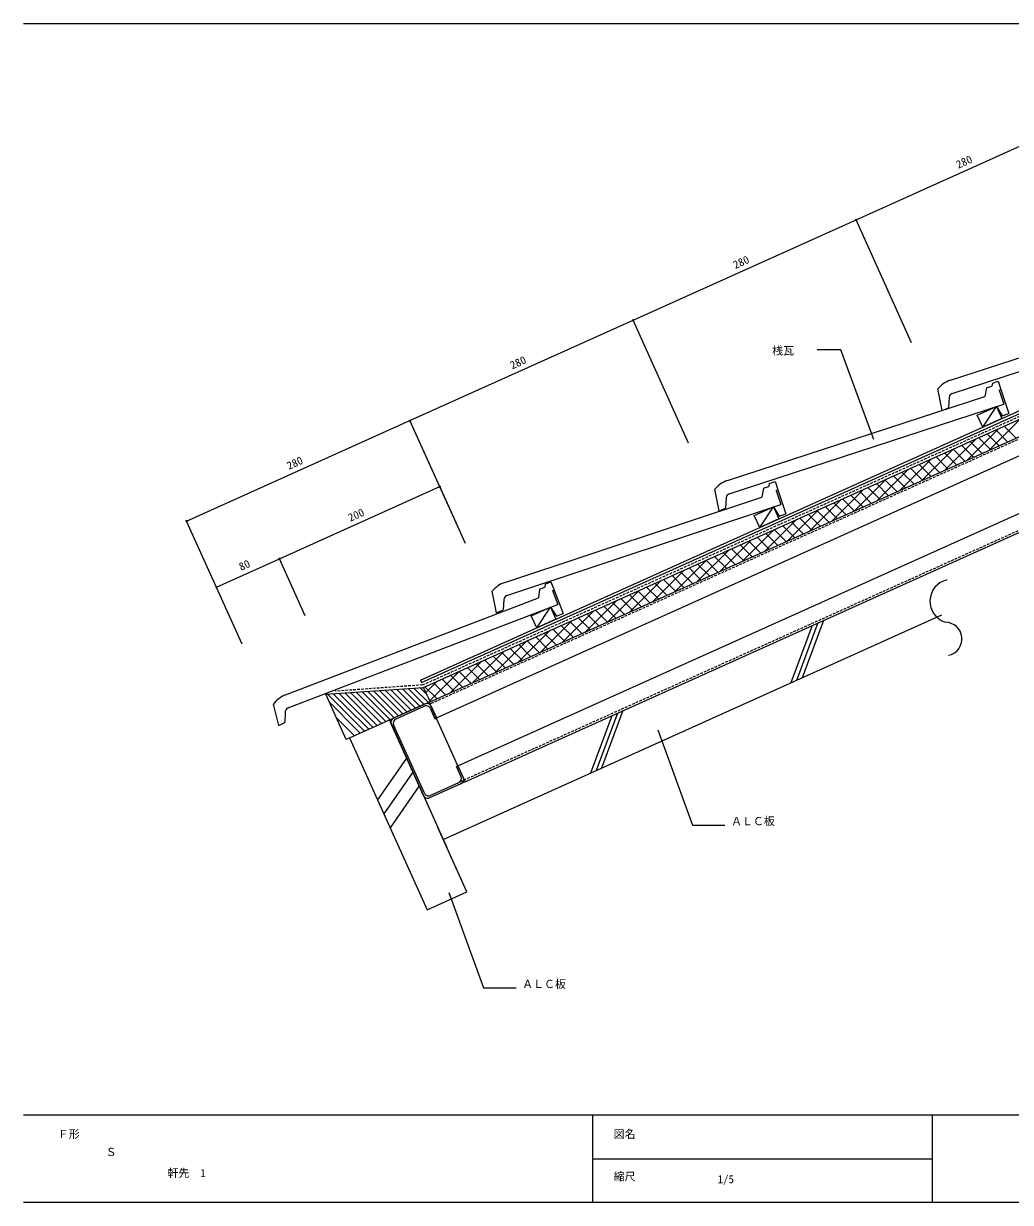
# Model space of a CAD drawing. Units: millimetres, scale not verified, with parts at other scales. Extents: x -198 to 202, y -140 to 130.
# Drawn here: x -197.6 to 28.4, y -140 to 130 of the extents above; entities that cross this region are included whole.
import ezdxf
from ezdxf.enums import TextEntityAlignment as Align

# ---------------------------------------------------------------- set-up
doc = ezdxf.new("R2010")
doc.units = ezdxf.units.MM
doc.header["$LTSCALE"] = 0.5
doc.header["$PDMODE"] = 32
doc.header["$PDSIZE"] = 0.25
doc.linetypes.add('DASHED1', pattern=[1.8, 1.2, -0.6])
for name, color, linetype, lineweight in [('0-0', 5, 'Continuous', 18), ('0-1', 7, 'Continuous', 18), ('1-0', 7, 'Continuous', 18), ('1-1', 7, 'Continuous', 18), ('1-2', 3, 'Continuous', 18), ('1-3', 7, 'Continuous', 18), ('1-4', 7, 'Continuous', 18)]:
    doc.layers.add(name, color=color, linetype=linetype, lineweight=lineweight)
doc.styles.add('ＭＳ ゴシック', font='')
doc.styles.get('ＭＳ ゴシック').set_extended_font_data('MS Gothic')

msp = doc.modelspace()

# ---------------------------------------------------------------- linework, layer by layer
at = {"layer": '0-0'}
for p, q in [((-197.5676, 130.0135), (202.4324, 130.0135)), ((202.4324, -119.9865), (-197.5676, -119.9865)), ((-67.2973, -119.9865), (-67.2973, -139.9865)), ((10.5405, -119.9865), (10.5405, -139.9865)), ((-67.2973, -129.9865), (10.5405, -129.9865)), ((202.4324, -139.9865), (-197.5676, -139.9865))]:
    msp.add_line(p, q, dxfattribs=at)
at = {"layer": '0-1'}
msp.add_lwpolyline([(-2.8865, 34.7432), (-10.3727, 55.3114), (-15.8595, 55.3114)], dxfattribs=at)
at = {"layer": '1-0'}
for p, q in [((-106.6896, -20.3727), (129.3478, 85.8442)), ((-106.4434, -20.9198), (129.594, 85.297)), ((-105.951, -22.0141), (130.0864, 84.2027)), ((-104.4736, -25.2971), (131.5638, 80.9198)), ((-96.4488, -43.6176), (139.2991, 62.469)), ((23.6582, 32.3623), (30.8358, 39.5399)), ((27.0044, 37.8158), (29.727, 35.0932)), ((18.5156, 30.0481), (25.6932, 37.2257)), ((21.1525, 35.1824), (23.875, 32.4599)), ((23.1032, 36.0602), (25.8257, 33.3377)), ((25.0538, 36.938), (27.7764, 34.2155)), ((8.2304, 25.4198), (15.408, 32.5974)), ((13.373, 27.7339), (20.5506, 34.9116)), ((15.3005, 32.549), (18.0231, 29.8265)), ((17.2512, 33.4268), (19.9737, 30.7043)), ((19.2018, 34.3046), (21.9244, 31.5821)), ((3.0878, 23.1056), (10.2654, 30.2832)), ((9.4486, 29.9157), (12.1712, 27.1931)), ((11.3993, 30.7935), (14.1218, 28.0709)), ((13.3499, 31.6713), (16.0725, 28.9487)), ((-2.0548, 20.7914), (5.1228, 27.9691)), ((3.5967, 27.2823), (6.3192, 24.5598)), ((5.5473, 28.1601), (8.2699, 25.4375)), ((7.498, 29.0379), (10.2205, 26.3153)), ((-7.1974, 18.4773), (-0.0198, 25.6549)), ((-2.2552, 24.6489), (0.4673, 21.9264)), ((-0.3046, 25.5267), (2.4179, 22.8042)), ((1.646, 26.4045), (4.3686, 23.682)), ((-12.34, 16.1631), (-5.1624, 23.3407)), ((-8.1072, 22.0156), (-5.3846, 19.293)), ((-6.1566, 22.8934), (-3.434, 20.1708)), ((-4.2059, 23.7711), (-1.4834, 21.0486)), ((-17.4826, 13.8489), (-10.305, 21.0266)), ((-13.9591, 19.3822), (-11.2366, 16.6596)), ((-12.0085, 20.26), (-9.2859, 17.5374)), ((-10.0578, 21.1378), (-7.3353, 18.4152)), ((-27.7678, 9.2206), (-20.5902, 16.3982)), ((-22.6252, 11.5347), (-15.4476, 18.7124)), ((-19.8111, 16.7488), (-17.0885, 14.0263)), ((-17.8604, 17.6266), (-15.1379, 14.9041)), ((-15.9098, 18.5044), (-13.1872, 15.7818)), ((-32.9104, 6.9064), (-25.7328, 14.084)), ((-25.663, 14.1154), (-22.9404, 11.3929)), ((-23.7124, 14.9932), (-20.9898, 12.2707)), ((-21.7617, 15.871), (-19.0392, 13.1485)), ((-38.053, 4.5922), (-30.8754, 11.7699)), ((-31.5149, 11.4821), (-28.7924, 8.7595)), ((-29.5643, 12.3599), (-26.8417, 9.6373)), ((-27.6136, 13.2377), (-24.8911, 10.5151)), ((-43.1956, 2.2781), (-36.0179, 9.4557)), ((-37.3669, 8.8487), (-34.6443, 6.1261)), ((-35.4162, 9.7265), (-32.6937, 7.0039)), ((-33.4656, 10.6043), (-30.743, 7.8817)), ((-48.3382, -0.0361), (-41.1605, 7.1416)), ((-43.2188, 6.2153), (-40.4963, 3.4928)), ((-41.2682, 7.0931), (-38.5456, 4.3706)), ((-39.3175, 7.9709), (-36.595, 5.2484)), ((-53.4808, -2.3503), (-46.3031, 4.8274)), ((-51.0214, 2.7042), (-48.2988, -0.0184)), ((-49.0707, 3.582), (-46.3482, 0.8594)), ((-47.1201, 4.4598), (-44.3975, 1.7372)), ((-45.1695, 5.3375), (-42.4469, 2.615)), ((-63.766, -6.9786), (-56.5883, 0.199)), ((-58.6234, -4.6644), (-51.4457, 2.5132)), ((-56.8733, 0.0708), (-54.1508, -2.6518)), ((-54.9227, 0.9486), (-52.2002, -1.774)), ((-52.972, 1.8264), (-50.2495, -0.8962)), ((-68.9086, -9.2928), (-61.7309, -2.1151)), ((-62.7253, -2.5626), (-60.0027, -5.2851)), ((-60.7746, -1.6848), (-58.0521, -4.4073)), ((-58.824, -0.807), (-56.1014, -3.5296)), ((-74.0512, -11.6069), (-66.8735, -4.4293)), ((-68.5772, -5.1959), (-65.8546, -7.9185)), ((-66.6265, -4.3182), (-63.904, -7.0407)), ((-64.6759, -3.4404), (-61.9534, -6.1629)), ((-79.1938, -13.9211), (-72.0161, -6.7435)), ((-74.4291, -7.8293), (-71.7066, -10.5519)), ((-72.4785, -6.9515), (-69.7559, -9.6741)), ((-70.5279, -6.0737), (-67.8053, -8.7963)), ((-84.3364, -16.2353), (-77.1587, -9.0576)), ((-80.2811, -10.4627), (-77.5585, -13.1853)), ((-78.3304, -9.5849), (-75.6079, -12.3075)), ((-76.3798, -8.7071), (-73.6572, -11.4297)), ((-89.479, -18.5494), (-82.3013, -11.3718)), ((-86.133, -13.0961), (-83.4104, -15.8186)), ((-84.1823, -12.2183), (-81.4598, -14.9408)), ((-82.2317, -11.3405), (-79.5092, -14.063)), ((-99.7642, -23.1778), (-92.5865, -16.0001)), ((-94.6216, -20.8636), (-87.4439, -13.686)), ((-91.9849, -15.7294), (-89.2623, -18.452)), ((-90.0343, -14.8516), (-87.3117, -17.5742)), ((-88.0836, -13.9738), (-85.3611, -16.6964)), ((-104.5476, -25.1328), (-97.7291, -18.3143)), ((-97.8368, -18.3628), (-95.1142, -21.0853)), ((-95.8862, -17.485), (-93.1636, -20.2075)), ((-93.9355, -16.6072), (-91.213, -19.3298)), ((-106.6896, -20.3727), (-106.4434, -20.9198)), ((-105.4254, -23.1821), (-102.8717, -20.6285)), ((-103.6887, -20.9961), (-100.9661, -23.7187)), ((-101.7381, -20.1183), (-99.0155, -22.8409)), ((-99.7874, -19.2406), (-97.0649, -21.9631)), ((-128.3137, -23.6138), (-105.951, -22.0141)), ((-125.3263, -23.4001), (-117.5465, -31.1798)), ((-124.0065, -23.3057), (-116.5712, -30.741)), ((-122.6867, -23.2113), (-115.5958, -30.3021)), ((-121.3669, -23.1168), (-114.6205, -29.8632)), ((-120.047, -23.0224), (-113.6452, -29.4243)), ((-118.7272, -22.928), (-112.6699, -28.9854)), ((-117.4074, -22.8336), (-111.6946, -28.5465)), ((-116.0876, -22.7392), (-110.7192, -28.1076)), ((-114.7678, -22.6448), (-109.7439, -27.6687)), ((-113.448, -22.5504), (-108.7686, -27.2298)), ((-112.1282, -22.456), (-107.7933, -26.7909)), ((-110.8084, -22.3616), (-106.818, -26.352)), ((-109.4886, -22.2672), (-105.8426, -25.9131)), ((-108.1687, -22.1728), (-104.8673, -25.4742)), ((-106.8489, -22.0784), (-105.1637, -23.7636)), ((-104.9661, -24.2027), (-105.951, -22.0141)), ((-105.6393, -21.8739), (-102.9168, -24.5965)), ((-104.9661, -24.2027), (-104.4737, -25.2971)), ((-123.6957, -26.4449), (-118.5218, -31.6187)), ((-104.4736, -25.2971), (-123.6691, -33.935)), ((-122.5386, -29.0162), (-119.4971, -32.0576)), ((-113.9851, -29.0166), (-103.9265, -51.3689)), ((-113.7753, -29.4828), (-100.6436, -58.6643)), ((-121.3815, -31.5875), (-120.4725, -32.4965)), ((-96.0475, -68.8778), (-102.6954, -54.1047)), ((-105.1667, -72.9815), (-96.0475, -68.8778))]:
    msp.add_line(p, q, dxfattribs=at)
at = {"layer": '1-0', "color": 3, "linetype": 'DASHED1'}
for q in [(129.8402, 84.7499), (-126.1408, -22.8936)]:
    msp.add_line((-106.1972, -21.467), q, dxfattribs=at)
at = {"layer": '1-0', "linetype": 'DASHED1'}
for p, q in [((-104.1745, -25.6669), (131.7525, 80.5003)), ((-97.5495, -43.6085), (139.1103, 62.8885)), ((-104.4673, -25.7986), (-104.1745, -25.6669))]:
    msp.add_line(p, q, dxfattribs=at)
at = {"layer": '1-0', "color": 3}
for p, q in [((-105.568, -25.7895), (-112.8633, -29.0724)), ((-105.7686, -26.3184), (-112.3344, -29.273)), ((-104.4463, -26.82), (-103.3794, -29.191)), ((-104.2457, -26.2911), (-103.0146, -29.0268)), ((-103.3794, -29.191), (-103.0146, -29.0268)), ((-105.9783, -46.8093), (-113.3649, -30.3947)), ((-105.7777, -46.2804), (-112.836, -30.5953)), ((-98.0902, -39.9699), (-98.455, -40.134)), ((-97.388, -42.505), (-98.455, -40.134)), ((-96.8591, -42.7056), (-98.0902, -39.9699)), ((-104.656, -47.3108), (-97.3607, -44.0279)), ((-104.4554, -46.7819), (-97.8896, -43.8273))]:
    msp.add_line(p, q, dxfattribs=at)
at = {"layer": '1-0'}
for centre, radius, start, end in [((15.0148, -2.3077), 5.0334, 102.96434, 252.45459), ((13.4975, -10.9314), 3.8245, 281.71196, 90)]:
    msp.add_arc(centre, radius, start, end, dxfattribs=at)
at = {"layer": '1-0', "color": 3}
for centre, start, end in [((-105.3583, -27.2303), 24.2278, 114.2278), ((-105.1576, -26.7014), 24.2278, 114.2278), ((-112.453, -29.9844), 114.2278, 204.2278), ((-111.924, -30.185), 114.2278, 204.2278), ((-98.3, -42.9154), 294.2278, 24.2278), ((-97.771, -43.116), 294.2278, 24.2278), ((-105.0664, -46.3989), 204.2278, 294.2278), ((-104.8658, -45.87), 204.2278, 294.2278)]:
    msp.add_arc(centre, 1, start, end, dxfattribs=at)
at = {"layer": '1-1'}
for p, q in [((22.0737, 37.5708), (25.2198, 42.2763)), ((-28.9939, 14.5904), (-25.8478, 19.2959)), ((-80.0615, -8.39), (-76.9154, -3.6845))]:
    msp.add_line(p, q, dxfattribs=at)
for points in [[(22.0737, 37.5708), (20.8426, 40.3066), (25.2198, 42.2763), (26.4509, 39.5406)], [(-28.9939, 14.5904), (-30.225, 17.3262), (-25.8478, 19.2959), (-24.6167, 16.5601)], [(-80.0615, -8.39), (-81.2926, -5.6543), (-76.9154, -3.6845), (-75.6843, -6.4203)]]:
    msp.add_lwpolyline(points, close=True, dxfattribs=at)
at = {"layer": '1-2', "color": 7}
for p, q in [((-103.0146, -29.0268), (133.2052, 77.2721)), ((-98.0902, -39.9699), (137.6576, 66.1167)), ((25.6369, 48.0923), (26.2571, 46.1909)), ((26.2571, 46.1909), (28.0555, 40.6768)), ((-25.4641, 25.1142), (-24.833, 23.2164)), ((-24.833, 23.2164), (-23.0029, 17.7127)), ((-76.7965, 2.1452), (-76.0798, 0.278)), ((-76.0798, 0.278), (-74.0015, -5.1368)), ((-98.0902, -39.9699), (-104.656, -25.3791)), ((-98.0902, -39.9699), (-96.4488, -43.6176)), ((-96.4488, -43.6176), (-97.3607, -44.0279))]:
    msp.add_line(p, q, dxfattribs=at)
at = {"layer": '1-2'}
for p, q in [((14.7018, 48.3256), (73.6459, 67.5507)), ((12.7595, 41.381), (11.7869, 46.323)), ((22.9709, 46.5917), (22.5783, 44.5703)), ((22.9709, 46.5917), (24.1843, 46.9874)), ((24.3059, 47.6582), (24.1843, 46.9874)), ((24.3059, 47.6582), (25.6369, 48.0923)), ((25.6369, 48.0923), (26.2571, 46.1909)), ((25.8768, 46.0669), (26.2571, 46.1909)), ((25.8768, 46.0669), (26.9311, 42.8345)), ((-36.3657, 25.3452), (22.5783, 44.5703)), ((14.4221, 44.4306), (14.2327, 42.0243)), ((-35.9587, 22.3224), (26.9311, 42.8345)), ((12.7595, 41.381), (14.2327, 42.0243)), ((-26.7926, 24.6725), (-26.9103, 24.001)), ((-26.7926, 24.6725), (-25.4641, 25.1142)), ((-25.4641, 25.1142), (-24.833, 23.2164)), ((-38.3081, 18.4006), (-39.2807, 23.3426)), ((-28.1215, 23.5983), (-28.5025, 21.5747)), ((-28.1215, 23.5983), (-26.9103, 24.001)), ((-25.2126, 23.0902), (-24.833, 23.2164)), ((-25.2126, 23.0902), (-24.1398, 19.8639)), ((-87.3351, 2.0114), (-28.5025, 21.5747)), ((-86.9107, -1.009), (-24.1398, 19.8639)), ((-38.3081, 18.4006), (-36.8349, 19.0439)), ((-36.6455, 21.4502), (-36.8349, 19.0439)), ((-79.3822, 0.5101), (-79.6709, -1.5287)), ((-79.3822, 0.5101), (-78.1906, 0.9675)), ((-78.1035, 1.6436), (-78.1906, 0.9675)), ((-78.1035, 1.6436), (-76.7965, 2.1452)), ((-76.7965, 2.1452), (-76.0798, 0.278)), ((-76.4533, 0.1347), (-76.0798, 0.278)), ((-76.4533, 0.1347), (-75.235, -3.0395)), ((-137.554, -23.7447), (-79.6709, -1.5287)), ((-89.2376, -4.9442), (-90.2385, -0.0079)), ((-87.5925, -1.8851), (-87.7681, -4.2925)), ((-89.2376, -4.9442), (-87.7681, -4.2925)), ((-139.1384, -30.7796), (-140.3626, -25.8938)), ((-137.634, -27.6489), (-137.7001, -30.0618)), ((-139.1384, -30.7796), (-137.7001, -30.0618))]:
    msp.add_line(p, q, dxfattribs=at)
at = {"layer": '1-2', "color": 7}
for points in [[(25.2198, 42.2763), (26.5344, 40.1807), (28.0555, 40.6768)], [(-25.8478, 19.2959), (-24.5212, 17.2078), (-23.0029, 17.7127)], [(-76.9154, -3.6845), (-75.4953, -5.7101), (-74.0015, -5.1368)]]:
    msp.add_lwpolyline(points, dxfattribs=at)
at = {"layer": '1-2'}
msp.add_lwpolyline([(-136.9927, -26.7427), (-129.0079, -23.678), (-75.235, -3.0395)], dxfattribs=at)
for centre, radius, start, end in [((16.4973, 42.5894), 6.0106, 107.38016, 141.5983), ((15.419, 44.3521), 1, 108.06419, 175.49896), ((-34.5703, 19.609), 6.0106, 107.38016, 141.5983), ((-35.6486, 21.3717), 1, 108.06419, 175.49896), ((-85.5068, -3.7144), 6.0106, 107.70917, 141.92731), ((-86.5952, -1.9579), 1, 108.3932, 175.82797), ((-135.4673, -29.3815), 6.0106, 110.31316, 144.53143), ((-136.6344, -27.6763), 1, 110.99719, 178.43196)]:
    msp.add_arc(centre, radius, start, end, dxfattribs=at)
at = {"layer": '1-3', "color": 3}
msp.add_line((15.1089, 45.3028), (77.9986, 65.8149), dxfattribs=at)
at = {"layer": '1-3'}
for p, q in [((-101.4643, -56.8404), (12.7493, -5.4443)), ((-16.9388, -7.8381), (-21.8292, -21.0047)), ((-15.658, -7.2617), (-20.5484, -20.4283)), ((-14.3771, -6.6853), (-19.2676, -19.8519)), ((-123.6691, -33.935), (-128.3137, -23.6138)), ((-122.5386, -29.0162), (-127.9659, -23.5889)), ((-123.6957, -26.4449), (-126.6461, -23.4945)), ((-121.3815, -31.5875), (-127.4614, -25.5076)), ((-125.885, -29.0108), (-121.8013, -33.0945)), ((-62.8652, -28.505), (-67.7557, -41.6715)), ((-61.5844, -27.9286), (-66.4748, -41.0952)), ((-60.3035, -27.3522), (-65.194, -40.5188)), ((-122.8945, -33.5864), (-105.1667, -72.9815)), ((-109.8436, -38.2198), (-116.4994, -47.7977)), ((-108.4077, -41.4107), (-115.0635, -50.9885)), ((-106.9718, -44.6015), (-113.6277, -54.1794))]:
    msp.add_line(p, q, dxfattribs=at)
for points in [[(-52.346, -31.7432), (-44.4086, -53.5512), (-36.9406, -53.5512)], [(-100.1838, -69.0405), (-92.2464, -90.8485), (-84.7784, -90.8485)]]:
    msp.add_lwpolyline(points, dxfattribs=at)
at = {"layer": '1-4'}
for p, q in [((-6.9026, 85.0712), (44.1651, 108.0516)), ((5.7805, 56.8867), (-6.9025, 85.0712)), ((-109.0802, 39.0912), (-57.977, 62.0877)), ((-160.2237, 16.0767), (-109.0802, 39.0912)), ((-96.3972, 10.9067), (-109.0802, 39.0912)), ((-96.3972, 10.9067), (-102.2684, 23.9539)), ((-147.5406, -12.1079), (-160.2237, 16.0767)), ((-153.4119, 0.9393), (-138.9476, 7.4482))]:
    msp.add_line(p, q, dxfattribs=at)
for points in [[(-45.2939, 33.9032), (-57.977, 62.0877), (-6.9026, 85.0712)], [(-133.0763, -5.599), (-138.9476, 7.4482), (-102.2684, 23.9538)]]:
    msp.add_lwpolyline(points, dxfattribs=at)
for p in [(-6.9026, 85.0712), (-57.977, 62.0877), (-109.0802, 39.0912), (-102.2684, 23.9538), (-160.2237, 16.0767), (-138.9476, 7.4482), (-153.4119, 0.9393)]:
    msp.add_point(p, dxfattribs=at)

# ---------------------------------------------------------------- texts
at = {"layer": '0-0', "color": 7, "style": 'ＭＳ ゴシック'}
for s, p in [('Ｆ形', (-189.7297, -125.7973)), ('図名', (-62.4324, -125.7973)), ('軒先\u30001', (-164.6024, -134.7264)), ('縮尺', (-62.4324, -135.527)), ('1/5', (-38.6278, -136.1375))]:
    msp.add_text(s, height=1.833, dxfattribs=at).set_placement(p, align=Align.BOTTOM_LEFT)
at = {"layer": '0-1', "style": 'ＭＳ ゴシック'}
msp.add_text('桟瓦', height=1.833, dxfattribs=at).set_placement((-26.123, 53.6165), align=Align.BOTTOM_LEFT)
at = {"layer": '1-3', "style": 'ＭＳ ゴシック'}
for p in [(-35.5397, -54.1399), (-83.3775, -91.4372)]:
    msp.add_text('ＡＬＣ板', height=1.833, dxfattribs=at).set_placement(p, align=Align.BOTTOM_LEFT)
at = {"layer": '1-4', "style": 'ＭＳ ゴシック'}
for s, p in [('280', (16.7162, 96.2479)), ('280', (-34.3548, 73.266)), ('280', (-85.4436, 50.276)), ('280', (-136.567, 27.2705)), ('200', (-122.523, 15.3876)), ('80', (-147.5248, 4.1367))]:
    msp.add_text(s, height=1.833, rotation=24.228, dxfattribs=at).set_placement(p, align=Align.BOTTOM_LEFT)
msp.add_text('Ｓ', height=1.833, dxfattribs=at).set_placement((-178.7681, -129.91), align=Align.BOTTOM_LEFT)

doc.saveas('drawing.dxf')
